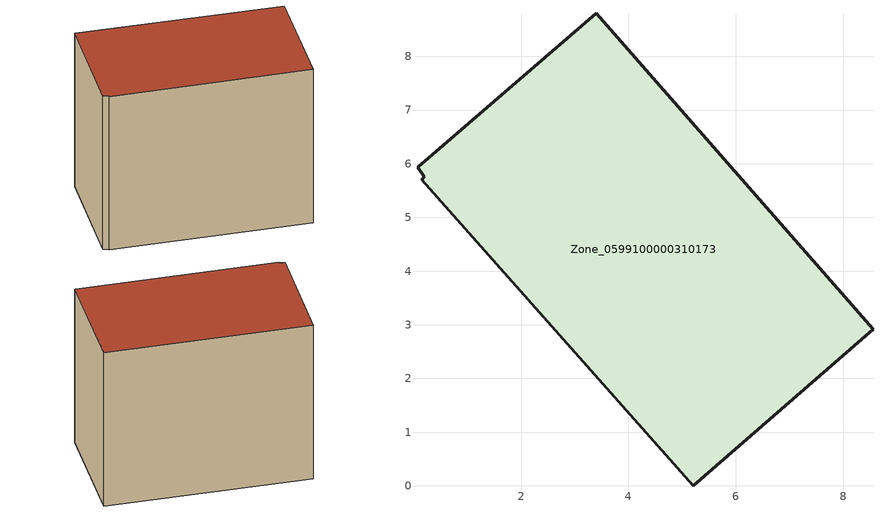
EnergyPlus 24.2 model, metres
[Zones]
Zone_0599100000310173
 floor ground (C_G): 0.2,5.75 0.07,5.94 3.4,8.8 8.56,2.92 5.2,0 0.15,5.7 z0
 wall outside (C_F): 8.56,2.92 3.4,8.8 0.07,5.94 0.2,5.75 0.15,5.7 5.2,0 8.56,2.92 z0:6.58
 roof outside (C_R): 0.07,5.94 0.2,5.75 0.15,5.7 5.2,0 8.56,2.92 3.4,8.8 z6.58
[BUILDING]
Pand.0599100000310173: North Axis=0; Terrain=City; Loads Convergence Tolerance Value=0.04; Temperature Convergence Tolerance Value=0.4; Solar Distribution=FullExterior; Maximum Number of Warmup Days=25; Minimum Number of Warmup Days=1
[Site:Location]
Rotterdam.The.Hague.AP_ZH_NLD Design_Conditions: Latitude=51.96; Longitude=4.45; Time Zone=1; Elevation=-4.5
[SITE:GROUNDTEMPERATURE:BUILDINGSURFACE]
18, 18, 18, 18, 18, 18, 18, 18, 18, 18, 18, 18
[MATERIAL] Thermal Absorptance=0.9; Solar Absorptance=0.7; Visible Absorptance=0.7
Name | Roughness | Thickness | Conductivity | Density | Specific Heat
G.TI.1946 | MediumSmooth | 0.15 | 1 | 540 | 1210
F.TI.1946 | Rough | 0.3 | 0.857143 | 1920 | 840
R.TI.1946 | MediumRough | 0.2 | 0.1 | 1500 | 1000
[CONSTRUCTION]
C_G: G.TI.1946
C_F: F.TI.1946
C_R: R.TI.1946
[ZONE]
Zone_0599100000310173: Type=1; Multiplier=1; Ceiling Height=Autocalculate; Volume=Autocalculate; Floor Area=autocalculate; Part of Total Floor Area=Yes
[ZONEINFILTRATION:DESIGNFLOWRATE]
Infil_Zone_0599100000310173: Zone or ZoneList or Space or SpaceList=Zone_0599100000310173; Schedule=AlwaysOn; Design Flow Rate Calculation Method=Flow/Area; Flow Rate per Floor Area=0.003; Constant Term Coefficient=1; Temperature Term Coefficient=0; Velocity Term Coefficient=0; Velocity Squared Term Coefficient=0
[HVACTEMPLATE:ZONE:IDEALLOADSAIRSYSTEM]
Zone_0599100000310173: Maximum Heating Supply Air Temperature=50; Minimum Cooling Supply Air Temperature=13; Maximum Heating Supply Air Humidity Ratio=0.0156; Minimum Cooling Supply Air Humidity Ratio=0.0077; Heating Limit=NoLimit; Cooling Limit=NoLimit; Dehumidification Control Type=ConstantSensibleHeatRatio; Cooling Sensible Heat Ratio=0.7; Dehumidification Setpoint=60; Humidification Control Type=None; Humidification Setpoint=30; Outdoor Air Method=None; Outdoor Air Flow Rate per Person=0.00944; Outdoor Air Flow Rate per Zone Floor Area=0; Outdoor Air Flow Rate per Zone=0; Demand Controlled Ventilation Type=None; Outdoor Air Economizer Type=NoEconomizer; Heat Recovery Type=None; Sensible Heat Recovery Effectiveness=0.7; Latent Heat Recovery Effectiveness=0.65
[ZONECONTROL:THERMOSTAT]
ThermostatControl_Zone_0599100000310173: Zone or ZoneList=Zone_0599100000310173; Control Type Schedule=DualSetpointControlType; Control 1=Thermostat_Zone_0599100000310173; Temperature Difference Between Cutout And Setpoint=0
[THERMOSTATSETPOINT:DUALSETPOINT]
Thermostat_Zone_0599100000310173: Heating Setpoint Temperature Schedule=HeatingSetpoint_Zone_0599100000310173; Cooling Setpoint Temperature Schedule=CoolingSetpoint_Zone_0599100000310173
[SCHEDULE:COMPACT]
HeatingSetpoint_Zone_0599100000310173: Through: 12/31, For: AllDays, Until: 24:00, 21
CoolingSetpoint_Zone_0599100000310173: Through: 12/31, For: AllDays, Until: 24:00, 24
DualSetpointControlType: Through: 12/31, For: AllDays, Until: 24:00, 4
AlwaysOn: Through: 12/31, For: AllDays, Until: 24:00, 1
